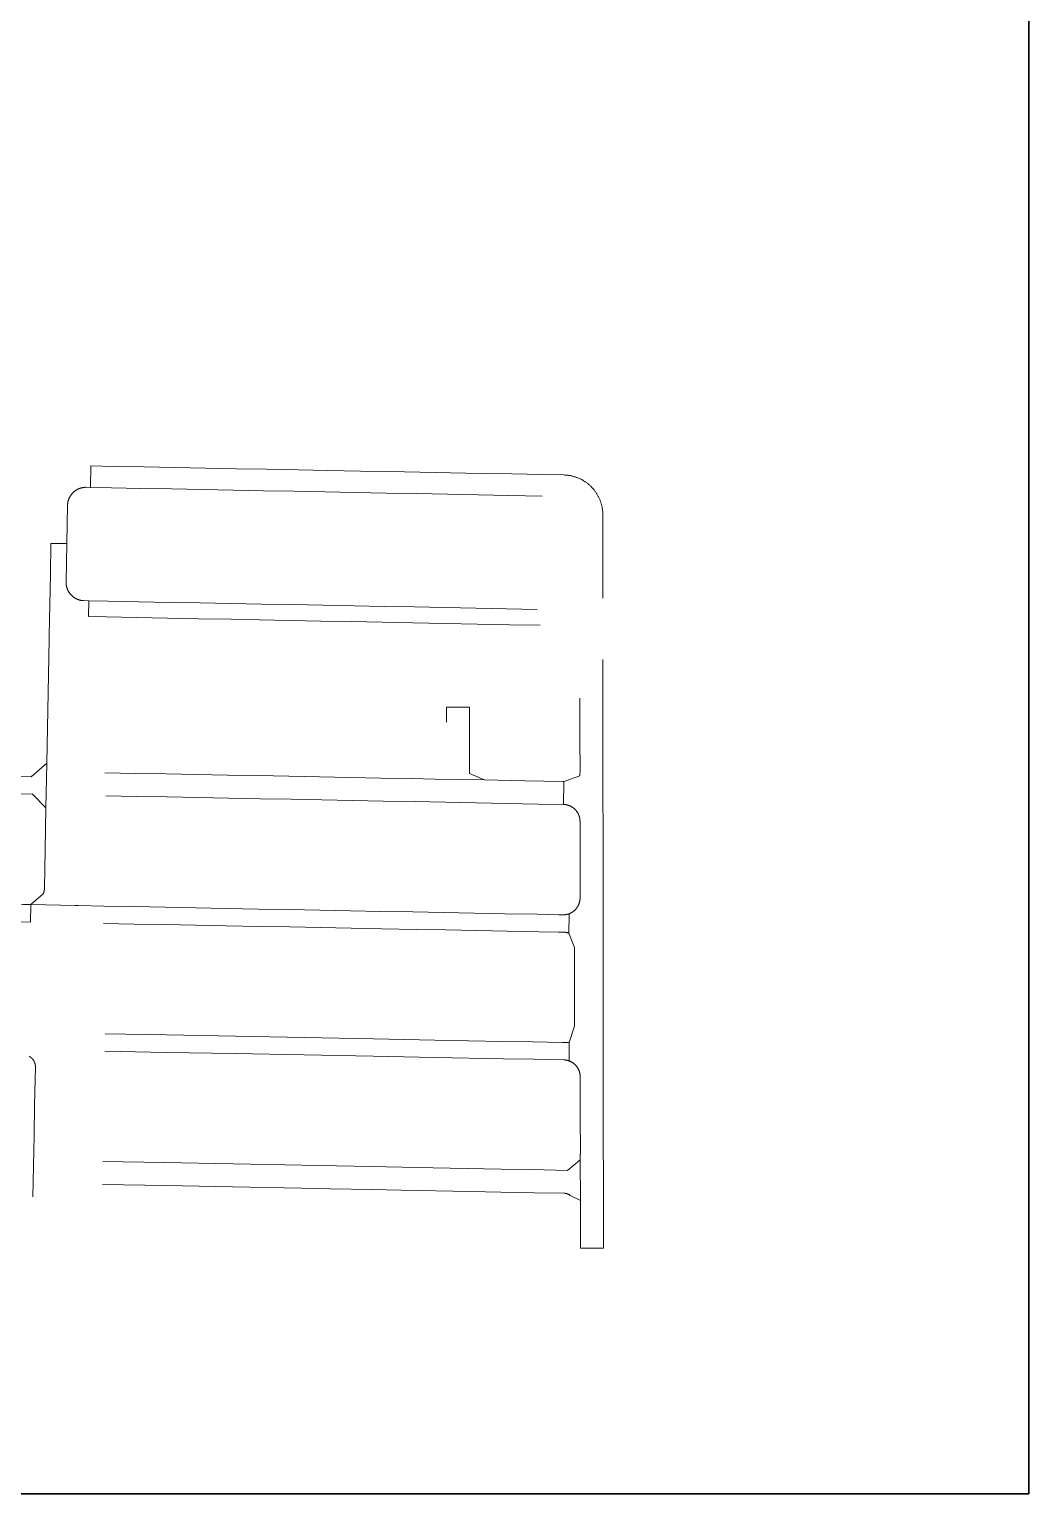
# Model space of a CAD drawing. Header units: millimetres. Extents: x 881174 to 1703668, y 372820 to 704197.
# Drawn here: x 885055 to 887011, y 665064 to 667931 of the extents above; entities that cross this region are included whole.
import ezdxf

# ---------------------------------------------------------------- set-up
doc = ezdxf.new("R2010")
doc.units = ezdxf.units.MM
doc.layers.add('Exercise01', color=190, linetype='Continuous', lineweight=30)
doc.layers.add('Polyline01', color=7, linetype='Continuous', lineweight=60, true_color=0xa451a4)

msp = doc.modelspace()

# ---------------------------------------------------------------- linework, layer by layer
at = {"layer": 'Exercise01', "ltscale": 1.5}
msp.add_lwpolyline([(881173.9, 665063.8), (887011, 665063.8), (887011, 673564.4), (881173.9, 673564.4)], close=True, dxfattribs=at)
at = {"layer": 'Polyline01', "lineweight": 0}
for points in [[(885174.2, 667033.9), (885175.1, 667075.9)], [(885175.1, 667075.9), (885219.3, 667075.1)], [(885219.3, 667075.1), (885279.3, 667073.9), (885339.3, 667072.8)], [(885339.3, 667072.8), (885399.3, 667071.6), (885459.3, 667070.5)], [(885459.3, 667070.5), (885519.3, 667069.4), (885581.9, 667068.2)], [(885581.9, 667068.2), (885639.3, 667067.1), (885702.7, 667065.9)], [(885702.7, 667065.9), (885759.3, 667064.8), (885819.3, 667063.6)], [(885819.3, 667063.6), (885879.3, 667062.5), (885939.3, 667061.4)], [(885939.3, 667061.4), (885999.3, 667060.2), (886059.3, 667059.1)], [(885129.5, 666998.8), (885129.5, 666999.4), (885129.6, 667000), (885129.6, 667000.6), (885129.7, 667001.3), (885129.7, 667001.9), (885129.8, 667002.5), (885129.9, 667003.1), (885130, 667003.8), (885130.1, 667004.4), (885130.2, 667005), (885130.3, 667005.6), (885130.4, 667006.2), (885130.6, 667006.8), (885130.8, 667007.5), (885130.9, 667008.1), (885131.1, 667008.7), (885131.3, 667009.3), (885131.5, 667009.9), (885131.7, 667010.4), (885131.9, 667011), (885132.2, 667011.6), (885132.4, 667012.2), (885132.6, 667012.8), (885132.9, 667013.3), (885133.2, 667013.9), (885133.5, 667014.5), (885133.8, 667015), (885134.1, 667015.6), (885134.4, 667016.1), (885134.7, 667016.7), (885135, 667017.2), (885135.4, 667017.7), (885135.7, 667018.3), (885136, 667018.8), (885136.4, 667019.3), (885136.8, 667019.8), (885137.2, 667020.3), (885137.6, 667020.8), (885138, 667021.3), (885138.4, 667021.7), (885138.8, 667022.2), (885139.2, 667022.7), (885139.7, 667023.1), (885140.1, 667023.6), (885140.5, 667024), (885141, 667024.5), (885141.5, 667024.9), (885141.9, 667025.3), (885142.4, 667025.7), (885142.9, 667026.1), (885143.4, 667026.5), (885143.9, 667026.9), (885144.4, 667027.2), (885144.9, 667027.6), (885145.4, 667028), (885146, 667028.3), (885146.5, 667028.6), (885147, 667029), (885147.6, 667029.3), (885148.1, 667029.6), (885148.7, 667029.9), (885149.2, 667030.2), (885149.8, 667030.5), (885150.3, 667030.7), (885150.9, 667031), (885151.5, 667031.2), (885152.1, 667031.5), (885152.7, 667031.7), (885153.3, 667031.9)], [(885153.3, 667031.9), (885153.8, 667032.1), (885154.4, 667032.3), (885155, 667032.5), (885155.6, 667032.7), (885156.3, 667032.9), (885156.9, 667033), (885157.5, 667033.2), (885158.1, 667033.3), (885158.7, 667033.4), (885159.3, 667033.5), (885159.9, 667033.6), (885160.6, 667033.7), (885161.2, 667033.8), (885161.8, 667033.9), (885162.4, 667033.9), (885163.1, 667034), (885163.7, 667034), (885164.3, 667034.1), (885164.9, 667034.1), (885165.6, 667034.1), (885166.1, 667034.1), (885174.2, 667033.9)], [(885174.2, 667033.9), (885215.5, 667033.2)], [(885215.5, 667033.2), (885273.2, 667032), (885333.2, 667030.9)], [(886059.3, 667059.1), (886100.9, 667058.3), (886103, 667058.2), (886104.3, 667058.1), (886105.7, 667058), (886107.1, 667057.9), (886108.4, 667057.8), (886109.8, 667057.6), (886111.1, 667057.4), (886112.5, 667057.2), (886113.8, 667057), (886115.1, 667056.7), (886117, 667056.3), (886118.3, 667056), (886119.6, 667055.6), (886120.9, 667055.3), (886122.2, 667054.9), (886123.5, 667054.5), (886124.8, 667054), (886126.1, 667053.6), (886127.4, 667053.1), (886128.6, 667052.6), (886129.9, 667052.1), (886131.1, 667051.5), (886132.4, 667051), (886133.6, 667050.4), (886134.8, 667049.8), (886136, 667049.1), (886137.2, 667048.5), (886138.4, 667047.8), (886139.6, 667047.1), (886140.8, 667046.4), (886141.9, 667045.7), (886143, 667044.9), (886144.2, 667044.2), (886145.3, 667043.4), (886146.4, 667042.6), (886147.4, 667041.7), (886148.5, 667040.9), (886149.6, 667040), (886150.6, 667039.1), (886151.6, 667038.2), (886152.6, 667037.3), (886153.6, 667036.4), (886154.6, 667035.4), (886155.5, 667034.5)], [(886155.5, 667034.5), (886156.8, 667033.1), (886157.7, 667032.1), (886158.6, 667031.1), (886159.5, 667030), (886160.3, 667029), (886161.2, 667027.9), (886162, 667026.8), (886162.8, 667025.7), (886163.6, 667024.6), (886164.4, 667023.5), (886165.1, 667022.3), (886165.8, 667021.2), (886166.5, 667020), (886167.2, 667018.8), (886167.9, 667017.6), (886168.5, 667016.4), (886169.1, 667015.2), (886169.7, 667014), (886170.3, 667012.8), (886170.9, 667011.5), (886171.4, 667010.3), (886171.9, 667009), (886172.4, 667007.7), (886172.9, 667006.5), (886173.3, 667005.2), (886173.7, 667003.9), (886174.1, 667002.6), (886174.5, 667001.3), (886174.9, 667000), (886175.2, 666998.6), (886175.5, 666997.3), (886175.8, 666996), (886176.1, 666994.6), (886176.3, 666993.3), (886176.6, 666991.2), (886176.8, 666989.8), (886177, 666988.5), (886177.1, 666987.1), (886177.2, 666985.8), (886177.3, 666984.4), (886177.3, 666983), (886177.4, 666981.7), (886177.4, 666980.3), (886177.4, 666937)], [(885333.2, 667030.9), (885393.2, 667029.7), (885454.1, 667028.6)], [(885454.1, 667028.6), (885513.2, 667027.5), (885573.2, 667026.3)], [(885573.2, 667026.3), (885633.2, 667025.2), (885693.2, 667024)], [(885693.2, 667024), (885753.2, 667022.9), (885813.2, 667021.7)], [(885813.2, 667021.7), (885873.2, 667020.6), (885933.2, 667019.5)], [(885933.2, 667019.5), (885993.2, 667018.3), (886058.5, 667017.1)], [(885128.1, 666923.8), (885129.5, 666998.8)], [(885097.1, 666924.4), (885096, 666864.4)], [(885128.1, 666923.8), (885097.1, 666924.4)], [(885128.1, 666923.8), (885126.7, 666848.7)], [(886177.4, 666937), (886177.5, 666817)], [(885096, 666864.4), (885094.8, 666804.4), (885093.7, 666744.4)], [(885126.7, 666848.7), (885126.7, 666848.2), (885126.7, 666847.5), (885126.7, 666846.9), (885126.7, 666846.3), (885126.7, 666845.6), (885126.8, 666845), (885126.8, 666844.4), (885126.9, 666843.8), (885127, 666843.2), (885127.1, 666842.5), (885127.2, 666841.9), (885127.3, 666841.3), (885127.4, 666840.7), (885127.6, 666840.1), (885127.7, 666839.4), (885127.9, 666838.8), (885128, 666838.2), (885128.2, 666837.6), (885128.4, 666837), (885128.6, 666836.4), (885128.8, 666835.8), (885129, 666835.2), (885129.3, 666834.7), (885129.5, 666834.1), (885129.7, 666833.5), (885130, 666832.9), (885130.3, 666832.4), (885130.6, 666831.8), (885130.8, 666831.3), (885131.1, 666830.7), (885131.4, 666830.2), (885131.8, 666829.6), (885132.1, 666829.1), (885132.4, 666828.5), (885132.8, 666828), (885133.1, 666827.5), (885133.5, 666827), (885133.9, 666826.5), (885134.2, 666826), (885134.6, 666825.5), (885135, 666825), (885135.5, 666824.5), (885135.9, 666824.1), (885136.3, 666823.6), (885136.7, 666823.1), (885137.2, 666822.7), (885137.6, 666822.2), (885138.1, 666821.8), (885138.5, 666821.4), (885139, 666821), (885139.5, 666820.6), (885140, 666820.2), (885140.4, 666819.8), (885140.9, 666819.4), (885141.4, 666819), (885142, 666818.6), (885142.5, 666818.3), (885143, 666817.9), (885143.5, 666817.6), (885144.1, 666817.3), (885144.6, 666817), (885145.1, 666816.7), (885145.7, 666816.3), (885146.3, 666816.1), (885146.8, 666815.8), (885147.4, 666815.5), (885148, 666815.2), (885148.5, 666815), (885149.1, 666814.7), (885149.7, 666814.5), (885150.3, 666814.3), (885150.9, 666814.1), (885151.5, 666813.9), (885152.1, 666813.7), (885152.7, 666813.5), (885153.3, 666813.3), (885153.9, 666813.2), (885154.5, 666813), (885155.1, 666812.9), (885155.7, 666812.8), (885156.3, 666812.7), (885157, 666812.6), (885157.6, 666812.5), (885158.2, 666812.4), (885158.8, 666812.3), (885159.5, 666812.2), (885160.1, 666812.2), (885160.8, 666812.2), (885170.9, 666811.9)], [(885170.9, 666811.9), (885170.3, 666780.9)], [(885170.9, 666811.9), (885209, 666811.2)], [(885209, 666811.2), (885269, 666810.1), (885329, 666808.9)], [(885329, 666808.9), (885389, 666807.8), (885449, 666806.6)], [(885449, 666806.6), (885509, 666805.5), (885569, 666804.4)], [(885569, 666804.4), (885629, 666803.2), (885691, 666802)], [(885170.3, 666780.9), (885205.4, 666780.3)], [(885205.4, 666780.3), (885265.4, 666779.1), (885325.4, 666778)], [(885325.4, 666778), (885385.4, 666776.9), (885449.5, 666775.7)], [(885449.5, 666775.7), (885505.4, 666774.6), (885565.4, 666773.4)], [(885691, 666802), (885749, 666800.9), (885809, 666799.8)], [(885809, 666799.8), (885869, 666798.6), (885929, 666797.5)], [(885929, 666797.5), (885989, 666796.4), (886049.1, 666795.2)], [(885565.4, 666773.4), (885625.4, 666772.3), (885685.4, 666771.1)], [(885685.4, 666771.1), (885745.4, 666770), (885805.4, 666768.9)], [(885805.4, 666768.9), (885994.6, 666765.2)], [(885994.6, 666765.2), (886054.6, 666764.1)], [(885088.9, 666493.8), (885093.5, 666736.1)], [(885093.5, 666736.1), (885093.7, 666744.4)], [(885871.6, 666603.8), (885871.5, 666574.6)], [(885916.6, 666603.8), (885871.6, 666603.8)], [(885916.6, 666474), (885916.6, 666538.5), (885916.6, 666603.8)], [(886132.6, 666534.7), (886132.6, 666594.8), (886132.6, 666621.3)], [(885087.1, 666406.6), (885088.9, 666493.8)], [(885322.6, 666473), (885262.6, 666474.1), (885202.6, 666475.3)], [(885442.6, 666470.7), (885382.6, 666471.8), (885322.6, 666473)], [(885562.6, 666468.4), (885502.6, 666469.6), (885442.6, 666470.7)], [(885682.6, 666466.1), (885622.6, 666467.3), (885562.6, 666468.4)], [(885802.6, 666463.9), (885742.6, 666465), (885682.6, 666466.1)], [(885849.2, 666463), (885802.6, 666463.9)], [(885945.8, 666461.1), (885849.2, 666463)], [(886024.7, 666459.6), (885945.8, 666461.1)], [(886101.2, 666458.3), (886101.1, 666458.2), (886100.7, 666458.2), (886100.4, 666458.2), (886100, 666458.2), (886099.6, 666458.2), (886099.2, 666458.2), (886024.7, 666459.6)], [(886101.2, 666458.3), (886132.1, 666469)], [(885087.1, 666406.6), (885061.2, 666433.1)], [(885324.7, 666427.9), (885264.7, 666429.1), (885204.7, 666430.2)], [(886100.4, 666413.2), (886101.2, 666458.3)], [(885085.7, 666324.5), (885087.1, 666406.6)], [(885444.7, 666425.7), (885384.7, 666426.8), (885324.7, 666427.9)], [(885567.2, 666423.3), (885507.2, 666424.5), (885444.7, 666425.7)], [(885687.2, 666421), (885627.2, 666422.2), (885567.2, 666423.3)], [(885809.7, 666418.7), (885747.2, 666419.9), (885687.2, 666421)], [(885929.7, 666416.4), (885869.7, 666417.6), (885809.7, 666418.7)], [(886050.9, 666414.1), (885989.7, 666415.3), (885929.7, 666416.4)], [(886100.4, 666413.2), (886050.9, 666414.1)], [(886131.9, 666387.1), (886131.8, 666387.6), (886131.7, 666388.2), (886131.5, 666388.7), (886131.4, 666389.3), (886131.2, 666389.8), (886131, 666390.4), (886130.9, 666390.9), (886130.7, 666391.5), (886130.5, 666392), (886130.3, 666392.6), (886130, 666393.1), (886129.8, 666393.6), (886129.6, 666394.1), (886129.3, 666394.7), (886129.1, 666395.2), (886128.8, 666395.7), (886128.5, 666396.2), (886128.2, 666396.7), (886127.9, 666397.2), (886127.6, 666397.7), (886127.3, 666398.2), (886127, 666398.6), (886126.7, 666399.1), (886126.4, 666399.6), (886126, 666400), (886125.7, 666400.5), (886125.3, 666401), (886124.9, 666401.4), (886124.6, 666401.8), (886124.2, 666402.3), (886123.8, 666402.7), (886123.4, 666403.1), (886123, 666403.5), (886122.6, 666403.9), (886122.2, 666404.3), (886121.7, 666404.7), (886121.3, 666405.1), (886120.9, 666405.5), (886120.4, 666405.8), (886120, 666406.2), (886119.5, 666406.5), (886119.1, 666406.9), (886118.6, 666407.2), (886118.1, 666407.5), (886117.6, 666407.9), (886117.1, 666408.2), (886116.7, 666408.5), (886116.2, 666408.8), (886115.6, 666409.1), (886115.1, 666409.3), (886114.6, 666409.6), (886114.1, 666409.8), (886113.6, 666410.1), (886113.1, 666410.3), (886112.5, 666410.6), (886112, 666410.8), (886111.5, 666411), (886110.9, 666411.2), (886110.4, 666411.4), (886109.8, 666411.6), (886109.3, 666411.7), (886108.8, 666411.9), (886108.2, 666412.1), (886107.6, 666412.2), (886107.1, 666412.3), (886106.5, 666412.5), (886106, 666412.6), (886105.4, 666412.7), (886104.8, 666412.8), (886104.2, 666412.9), (886103.7, 666412.9), (886103.1, 666413), (886102.5, 666413.1), (886102, 666413.1), (886101.4, 666413.1), (886100.4, 666413.2)], [(886132.7, 666304.7), (886132.7, 666373), (886132.7, 666380.2), (886132.7, 666380.8), (886132.6, 666381.3), (886132.6, 666381.9), (886132.6, 666382.5), (886132.5, 666383.1), (886132.5, 666383.6), (886132.4, 666384.2), (886132.3, 666384.8), (886132.3, 666385.4), (886132.2, 666385.9), (886132.1, 666386.5), (886131.9, 666387.1)], [(885082.1, 666238.5), (885057.4, 666217.1)], [(885057.4, 666217.1), (885056.9, 666182.9)], [(885057.4, 666217.1), (885144.5, 666215.3)], [(885144.5, 666215.3), (885150.5, 666215.2)], [(885200.6, 666214.3), (885150.5, 666215.2)], [(885320.6, 666212), (885260.6, 666213.1), (885200.6, 666214.3)], [(885440.6, 666209.7), (885380.6, 666210.8), (885320.6, 666212)], [(885563.8, 666207.4), (885503.1, 666208.5), (885440.6, 666209.7)], [(885683.1, 666205.1), (885623.1, 666206.2), (885563.8, 666207.4)], [(885805.6, 666202.7), (885743.1, 666203.9), (885683.1, 666205.1)], [(885925.6, 666200.5), (885865.6, 666201.6), (885805.6, 666202.7)], [(886049.3, 666198.1), (885985.6, 666199.3), (885925.6, 666200.5)], [(886131.9, 666222.7), (886131.7, 666222.1), (886131.6, 666221.6), (886131.4, 666221), (886131.3, 666220.5), (886131.1, 666219.9), (886130.9, 666219.4), (886130.7, 666218.8), (886130.5, 666218.3), (886130.3, 666217.7), (886130.1, 666217.2), (886129.9, 666216.7), (886129.6, 666216.2), (886129.4, 666215.6), (886129.1, 666215.1), (886128.8, 666214.6), (886128.6, 666214.1), (886128.3, 666213.6), (886128, 666213.1), (886127.7, 666212.6), (886127.4, 666212.1), (886127.1, 666211.6), (886126.7, 666211.2), (886126.4, 666210.7), (886126.1, 666210.2), (886125.7, 666209.8), (886125.3, 666209.3), (886125, 666208.9), (886124.6, 666208.5), (886124.2, 666208), (886123.8, 666207.6), (886123.4, 666207.2), (886123, 666206.8), (886122.6, 666206.4), (886122.2, 666206), (886121.8, 666205.6), (886121.4, 666205.2), (886120.9, 666204.8), (886120.5, 666204.5), (886120, 666204.1), (886119.6, 666203.8), (886119.1, 666203.4), (886118.6, 666203.1), (886118.1, 666202.8), (886117.7, 666202.4), (886117.2, 666202.1), (886116.7, 666201.8), (886116.2, 666201.5), (886115.7, 666201.3), (886115.2, 666201), (886114.7, 666200.7), (886114.2, 666200.5), (886113.6, 666200.2), (886113.1, 666200), (886112.6, 666199.7), (886112.1, 666199.5), (886111.5, 666199.3)], [(885319.9, 666178), (885259.9, 666179.1), (885199.9, 666180.3)], [(885439.9, 666175.7), (885379.9, 666176.8), (885319.9, 666178)], [(885564.5, 666173.3), (885504.9, 666174.5), (885439.9, 666175.7)], [(885684.4, 666171), (885624.9, 666172.2), (885564.5, 666173.3)], [(886111.5, 666199.3), (886111, 666199.1), (886110.4, 666198.9), (886109.9, 666198.7), (886109.3, 666198.6), (886108.8, 666198.4), (886108.2, 666198.3), (886107.7, 666198.1), (886107.1, 666198), (886106.5, 666197.9), (886106, 666197.7), (886105.4, 666197.6), (886104.8, 666197.5), (886104.3, 666197.5), (886103.7, 666197.4), (886103.1, 666197.3), (886102.6, 666197.3), (886102, 666197.2), (886101.4, 666197.2), (886100.8, 666197.2), (886100.3, 666197.2), (886099.7, 666197.1), (886099.1, 666197.2), (886091, 666197.3), (886049.3, 666198.1)], [(886111.5, 666199.3), (886111.1, 666161.1)], [(885811.9, 666168.6), (885744.9, 666169.9), (885684.4, 666171)], [(885929.9, 666166.4), (885869.9, 666167.5), (885811.9, 666168.6)], [(886053, 666164), (885989.9, 666165.2), (885929.9, 666166.4)], [(886111.1, 666161.1), (886110.5, 666161.3), (886110, 666161.5), (886109.4, 666161.7), (886108.9, 666161.9), (886108.3, 666162), (886107.8, 666162.2), (886107.2, 666162.3), (886106.6, 666162.4), (886106.1, 666162.5), (886105.5, 666162.6), (886104.9, 666162.7), (886104.4, 666162.8), (886103.8, 666162.9), (886103.2, 666163), (886102.6, 666163), (886102.1, 666163.1), (886101.5, 666163.1), (886100.5, 666163.1), (886090.6, 666163.3), (886053, 666164)], [(886111.1, 666161.1), (886121.8, 666132.9)], [(886121.7, 666054.7), (886121.8, 666069.4), (886121.8, 666129.9)], [(886121.8, 666129.9), (886121.8, 666132.9)], [(886121.6, 665979.1), (886121.7, 666054.7)], [(886111.4, 665947), (886121.6, 665979.1)], [(885323.3, 665961.9), (885203.3, 665964.2)], [(885458.3, 665959.3), (885323.3, 665961.9)], [(885593.3, 665956.7), (885458.3, 665959.3)], [(885728.3, 665954.2), (885593.3, 665956.7)], [(885848.3, 665951.9), (885728.3, 665954.2)], [(885980.3, 665949.4), (885848.3, 665951.9)], [(886040.3, 665948.2), (885980.3, 665949.4)], [(886111.4, 665947), (886097.9, 665947.1), (886040.3, 665948.2)], [(886111.4, 665911.1), (886111.4, 665947)], [(886133.7, 665637.5), (886133.3, 665717.2)], [(885917.6, 665655.5), (885782.6, 665658.1)], [(886133.7, 665637.5), (886113.5, 665647.7)], [(886133.8, 665544.4), (886133.7, 665637.5)], [(886133.8, 665544.4), (886178.8, 665544.5)]]:
    msp.add_lwpolyline(points, dxfattribs=at).dxf.unprotected_set("ltscale", 0)
at = {"layer": 'Polyline01', "lineweight": 0, "flags": 128}
for points in [[(886177.6, 666577), (886177.5, 666697)], [(886177.6, 666457), (886177.6, 666517), (886177.6, 666577)], [(885088.9, 666493.8), (885058.5, 666467.6)], [(885058.5, 666467.6), (884995.6, 666468.2)], [(885061.2, 666433.1), (884997.2, 666434.2)], [(886177.7, 666337), (886177.6, 666457)], [(885085.7, 666324.5), (885084.2, 666249.3), (885084.2, 666248.4), (885084.2, 666247.8), (885084.1, 666247.2), (885084.1, 666246.6), (885084, 666246), (885083.9, 666245.5), (885083.8, 666244.9), (885083.7, 666244.3), (885083.6, 666243.8), (885083.5, 666243.2), (885083.4, 666242.6), (885083.3, 666242.1), (885083.1, 666241.5), (885083, 666241), (885082.8, 666240.4), (885082.6, 666239.9), (885082.3, 666238.9), (885082.1, 666238.5)], [(886177.7, 666217), (886177.7, 666337)], [(886132.7, 666304.7), (886132.7, 666230.1), (886132.7, 666229.5), (886132.7, 666228.9), (886132.7, 666228.4), (886132.7, 666227.8), (886132.6, 666227.2), (886132.5, 666226.6), (886132.5, 666226.1), (886132.4, 666225.5), (886132.3, 666224.9), (886132.2, 666224.4), (886132.1, 666223.8), (886132, 666223.2), (886131.9, 666222.7)], [(885057.4, 666217.1), (885051.8, 666217.1), (885051.2, 666217.1), (885050.6, 666217.1), (885042.6, 666217.3), (884993.1, 666218.2)], [(886177.8, 666097), (886177.8, 666157), (886177.7, 666217)], [(885056.9, 666182.9), (884992.9, 666184.2)], [(886177.9, 665953.7), (886177.8, 666037), (886177.8, 666097)], [(886178.2, 665814.5), (886178, 665889.5), (886177.9, 665953.7)], [(885054.6, 665919.8), (885054.9, 665919.6), (885055.3, 665919.4), (885055.6, 665919.2), (885055.9, 665919), (885056.3, 665918.8), (885056.6, 665918.6)], [(885056.6, 665918.6), (885056.9, 665918.4), (885057.2, 665918.2), (885057.5, 665918), (885057.9, 665917.7), (885058.2, 665917.5), (885058.5, 665917.3), (885058.7, 665917), (885059, 665916.8), (885059.3, 665916.5), (885059.6, 665916.2), (885059.9, 665916), (885060.2, 665915.7), (885060.4, 665915.4), (885060.7, 665915.2), (885061, 665914.9), (885061.2, 665914.6), (885061.5, 665914.3), (885061.7, 665914), (885061.9, 665913.7), (885062.2, 665913.4), (885062.4, 665913.1), (885062.6, 665912.8), (885062.8, 665912.5), (885063.1, 665912.1), (885063.3, 665911.8), (885063.5, 665911.5), (885063.7, 665911.1), (885063.8, 665910.8), (885064, 665910.5), (885064.2, 665910.1), (885064.4, 665909.8), (885064.5, 665909.4), (885064.7, 665909.1), (885064.8, 665908.7), (885065, 665908.4), (885065.1, 665908), (885065.3, 665907.7), (885065.4, 665907.3), (885065.5, 665906.9), (885065.6, 665906.6), (885065.7, 665906.2), (885065.8, 665905.8), (885065.9, 665905.5), (885066, 665905.1), (885066.1, 665904.7), (885066.2, 665904.3), (885066.3, 665904), (885066.3, 665903.6), (885066.4, 665903.2), (885066.4, 665902.8), (885066.5, 665902.4), (885066.5, 665902.1), (885066.5, 665901.7), (885066.6, 665901.3), (885066.6, 665900.9), (885066.6, 665900.5), (885066.6, 665900.2), (885066.6, 665899.8)], [(885322.7, 665927.9), (885202.7, 665930.2)], [(885457.6, 665925.3), (885322.7, 665927.9)], [(885592.6, 665922.8), (885457.6, 665925.3)], [(885727.6, 665920.2), (885592.6, 665922.8)], [(885847.6, 665917.9), (885727.6, 665920.2)], [(885983.1, 665915.3), (885847.6, 665917.9)], [(886042.5, 665914.2), (885983.1, 665915.3)], [(886111.4, 665911.1), (886110.7, 665911.3), (886110.2, 665911.5), (886109.6, 665911.7), (886109.1, 665911.8), (886108.5, 665912), (886107.9, 665912.1), (886107.4, 665912.3), (886106.8, 665912.4), (886106.3, 665912.5), (886105.7, 665912.6), (886105.1, 665912.7), (886104.5, 665912.8), (886104, 665912.8), (886103.4, 665912.9), (886102.8, 665913), (886102.3, 665913), (886101.7, 665913), (886100.7, 665913.1), (886042.5, 665914.2)], [(885066.6, 665899.8), (885065.1, 665824.2)], [(886133, 665880.2), (886133, 665881.3), (886133, 665881.9), (886132.9, 665882.5), (886132.9, 665883), (886132.8, 665883.6), (886132.8, 665884.2), (886132.7, 665884.8), (886132.6, 665885.3), (886132.5, 665885.9), (886132.4, 665886.4), (886132.3, 665887), (886132.2, 665887.6), (886132, 665888.1), (886131.9, 665888.7), (886131.7, 665889.3), (886131.6, 665889.8), (886131.4, 665890.3), (886131.2, 665890.9), (886131, 665891.4), (886130.8, 665892), (886130.6, 665892.5), (886130.4, 665893), (886130.1, 665893.6), (886129.9, 665894.1), (886129.7, 665894.6), (886129.4, 665895.1), (886129.1, 665895.6), (886128.9, 665896.1), (886128.6, 665896.6), (886128.3, 665897.1), (886128, 665897.6), (886127.7, 665898.1), (886127.3, 665898.6), (886127, 665899.1), (886126.7, 665899.5), (886126.3, 665900), (886126, 665900.5), (886125.6, 665900.9), (886125.3, 665901.3), (886124.9, 665901.8), (886124.5, 665902.2), (886124.1, 665902.6), (886123.7, 665903.1), (886123.3, 665903.5), (886122.9, 665903.9), (886122.5, 665904.3), (886122.1, 665904.7), (886121.6, 665905), (886121.2, 665905.4), (886120.7, 665905.8), (886120.3, 665906.1), (886119.8, 665906.5), (886119.4, 665906.8), (886118.9, 665907.2), (886118.4, 665907.5), (886117.9, 665907.8), (886117.5, 665908.1), (886117, 665908.4), (886116.5, 665908.7), (886116, 665909), (886115.5, 665909.3), (886114.9, 665909.5), (886114.4, 665909.8), (886113.9, 665910), (886113.4, 665910.3), (886112.9, 665910.5), (886112.3, 665910.7), (886111.8, 665910.9), (886111.4, 665911.1)], [(886133.3, 665717.2), (886133.3, 665728.8), (886133.4, 665729.4), (886133.4, 665730.1), (886133.2, 665804.6), (886133, 665880.2)], [(885065.1, 665824.2), (885064, 665764.8), (885062.9, 665704.8)], [(886178.5, 665679.5), (886178.3, 665754.5), (886178.2, 665814.5)], [(885318.5, 665711.9), (885198.6, 665714.2)], [(886133.3, 665717.2), (886108.3, 665696.5)], [(885062.9, 665704.8), (885061.7, 665644.8)], [(885453.5, 665709.4), (885318.5, 665711.9)], [(885588.5, 665706.8), (885453.5, 665709.4)], [(885723.5, 665704.2), (885588.5, 665706.8)], [(885845.5, 665701.9), (885723.5, 665704.2)], [(885978.4, 665699.4), (885845.5, 665701.9)], [(886040, 665698.2), (885978.4, 665699.4)], [(886108.3, 665696.5), (886040, 665698.2)], [(885321.8, 665666.9), (885197.7, 665669.2)], [(885452.7, 665664.4), (885321.8, 665666.9)], [(885587.6, 665661.8), (885452.7, 665664.4)], [(885724.9, 665659.2), (885643.6, 665660.7), (885587.6, 665661.8)], [(885782.6, 665658.1), (885724.9, 665659.2)], [(886178.8, 665544.5), (886178.6, 665619.5), (886178.5, 665679.5)], [(886043, 665653.1), (885977.6, 665654.4), (885917.6, 665655.5)], [(886113.5, 665647.7), (886112.1, 665648.8), (886111.2, 665649.3), (886110.9, 665649.5), (886110.5, 665649.6), (886110.2, 665649.8), (886109.8, 665650), (886109.5, 665650.1), (886109.1, 665650.3), (886108.8, 665650.4), (886108.4, 665650.6), (886108.1, 665650.7), (886107.7, 665650.8), (886107.3, 665651), (886107, 665651.1), (886106.6, 665651.2), (886106.2, 665651.3), (886105.9, 665651.4), (886105.5, 665651.5), (886105.1, 665651.6), (886104.7, 665651.6), (886104.4, 665651.7), (886104, 665651.8), (886103.6, 665651.8), (886103.2, 665651.9), (886102.8, 665651.9), (886102.5, 665651.9), (886102.3, 665652), (886043, 665653.1)]]:
    msp.add_lwpolyline(points, dxfattribs=at).dxf.unprotected_set("ltscale", 0)
at = {"layer": 'Polyline01', "lineweight": 0}
for points in [[(886132.1, 666469, 0.043398), (886132.7, 666485.6), (886132.6, 666534.7)], [(885945.8, 666461.1), (885916.6, 666474, -1.194813)]]:
    msp.add_lwpolyline(points, format="xyb", dxfattribs=at).dxf.unprotected_set("ltscale", 0)

doc.saveas('drawing.dxf')
